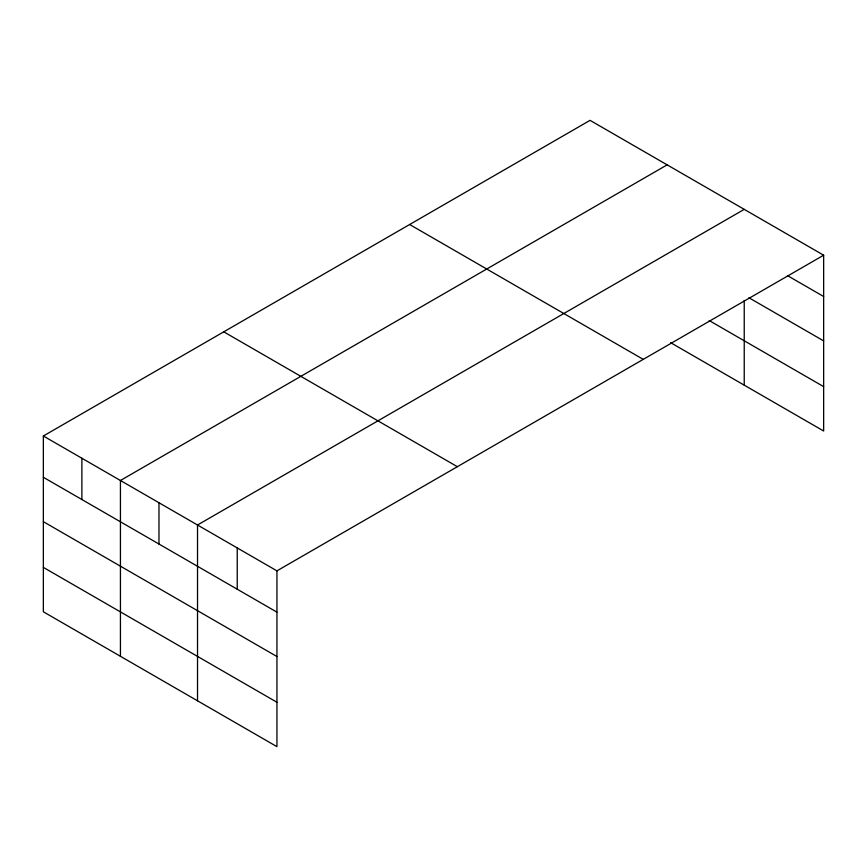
<?xml version="1.0" encoding="UTF-8"?>
<svg xmlns="http://www.w3.org/2000/svg" width="867" height="867" viewBox="0 0 867 867"><rect width="100%" height="100%" fill="white"/><g stroke="black" fill="none" stroke-linecap="round" stroke-linejoin="round"><path stroke-width="1.3" d="M43.35 435.993L276.941 570.854L276.941 746.65L43.35 611.788L43.35 435.993L590.059 120.35L823.65 255.212L823.65 431.007L670.646 342.671M667.146 164.86L120.437 480.491L120.437 656.286M744.233 209.359L197.524 525.001L197.524 700.796M276.941 570.854L823.65 255.212M787.442 275.598L823.65 296.503M748.904 297.739L823.65 340.894M709.195 320.541L823.65 386.628M409.647 224.51L643.238 359.372M223.762 331.833L457.353 466.695M43.35 477.283L276.941 612.145M43.35 521.663L276.941 656.536M43.35 567.397L276.941 702.259M744.233 300.416L744.233 385.154M237.233 547.922L237.233 589.213M158.975 502.752L158.975 544.043M81.888 458.242L81.888 499.533"/></g></svg>
